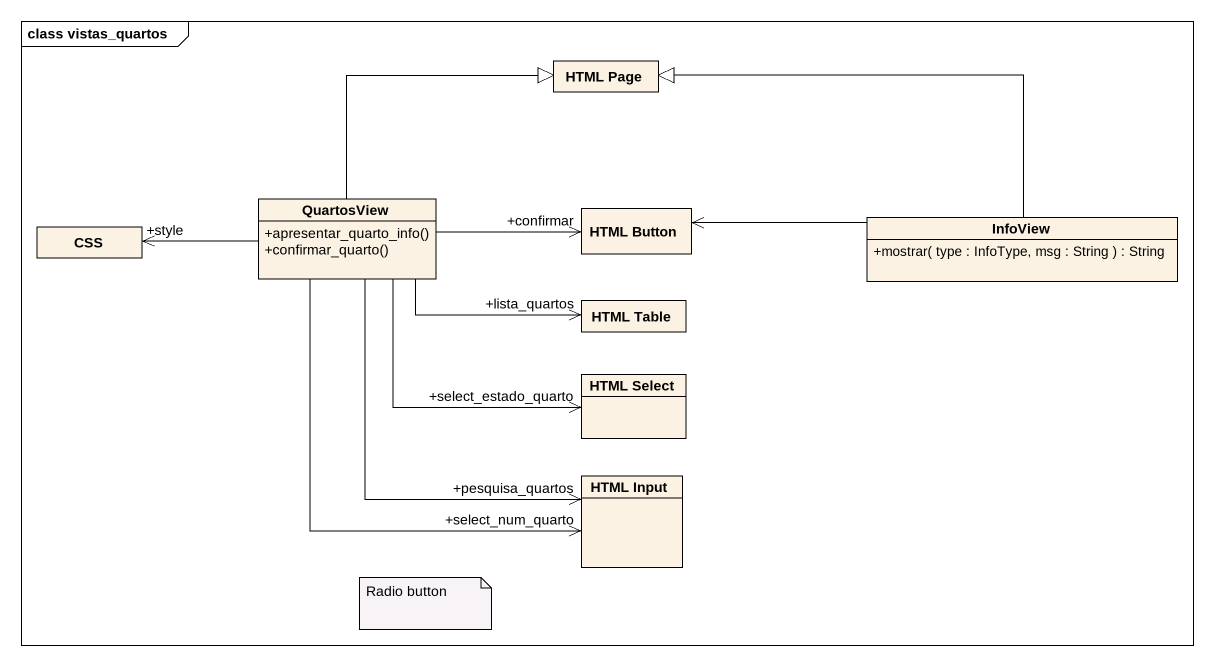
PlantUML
@startuml
mainframe class vistas_quartos
hide circle
hide empty members
skinparam classAttributeIconSize 0
class "HTML Page" as HTML_Page
class QuartosView {
  +apresentar_quarto_info()
  +confirmar_quarto()
}
class CSS
class "HTML Button" as HTML_Button
class InfoView {
  +mostrar( type : InfoType, msg : String ) : String
}
class "HTML Table" as HTML_Table
class "HTML Select" as HTML_Select
class "HTML Input" as HTML_Input
QuartosView -up-|> HTML_Page
QuartosView -left-> "+style" CSS
QuartosView -right-> "+confirmar" HTML_Button
QuartosView -right-> "+lista_quartos" HTML_Table
QuartosView -right-> "+select_estado_quarto" HTML_Select
QuartosView --> "+pesquisa_quartos" HTML_Input
QuartosView --> "+select_num_quarto" HTML_Input
InfoView -left-|> HTML_Page
InfoView -left-> HTML_Button
note as N1
  Radio button
end note
@enduml
